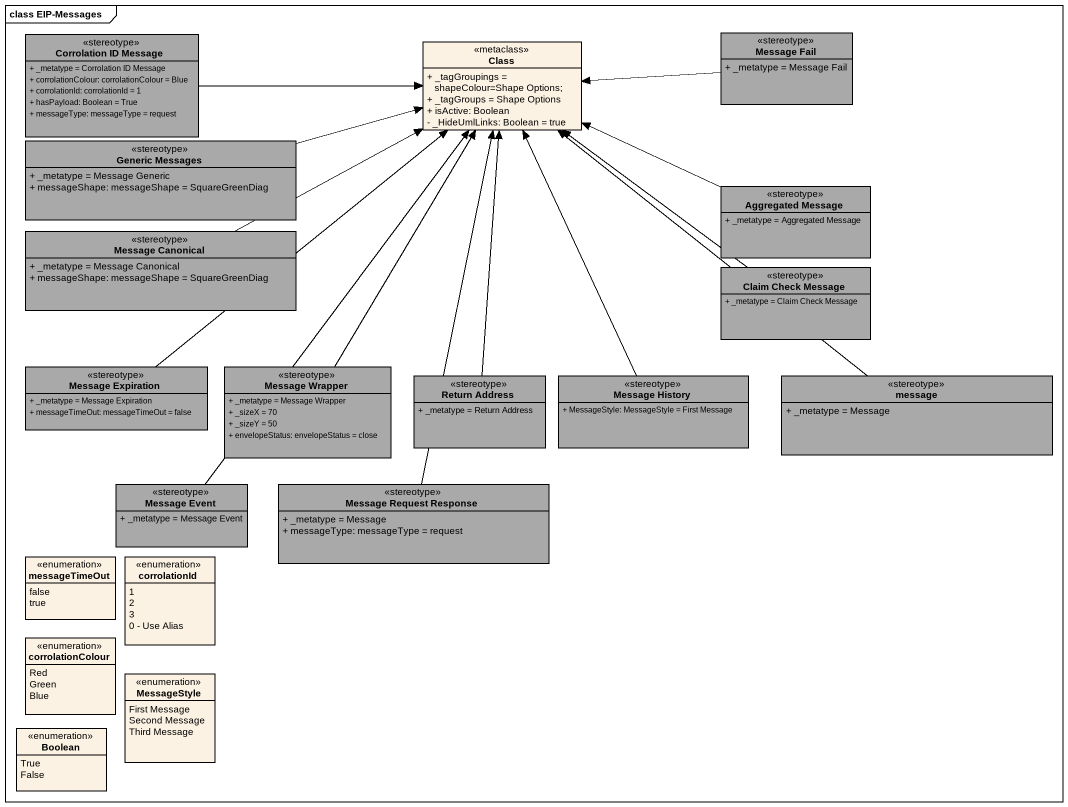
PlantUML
@startuml
mainframe class EIP-Messages
hide circle
hide empty members
skinparam classAttributeIconSize 0
class "Corrolation ID Message" as Corrolation_ID_Message <<stereotype>> #A9A9A9 {
  + _metatype = Corrolation ID Message
  + corrolationColour: corrolationColour = Blue
  + corrolationId: corrolationId = 1
  + hasPayload: Boolean = True
  + messageType: messageType = request
}
class "Class" as Class_ <<metaclass>> {
  + _tagGroupings = shapeColour=Shape Options;
  + _tagGroups = Shape Options
  + isActive: Boolean
  - _HideUmlLinks: Boolean = true
}
class "Message Fail" as Message_Fail <<stereotype>> #A9A9A9 {
  + _metatype = Message Fail
}
class "Generic Messages" as Generic_Messages <<stereotype>> #A9A9A9 {
  + _metatype = Message Generic
  + messageShape: messageShape = SquareGreenDiag
}
class "Aggregated Message" as Aggregated_Message <<stereotype>> #A9A9A9 {
  + _metatype = Aggregated Message
}
class "Message Canonical" as Message_Canonical <<stereotype>> #A9A9A9 {
  + _metatype = Message Canonical
  + messageShape: messageShape = SquareGreenDiag
}
class "Claim Check Message" as Claim_Check_Message <<stereotype>> #A9A9A9 {
  + _metatype = Claim Check Message
}
class "Message Expiration" as Message_Expiration <<stereotype>> #A9A9A9 {
  + _metatype = Message Expiration
  + messageTimeOut: messageTimeOut = false
}
class "Message Wrapper" as Message_Wrapper <<stereotype>> #A9A9A9 {
  + _metatype = Message Wrapper
  + _sizeX = 70
  + _sizeY = 50
  + envelopeStatus: envelopeStatus = close
}
class "Return Address" as Return_Address <<stereotype>> #A9A9A9 {
  + _metatype = Return Address
}
class "Message History" as Message_History <<stereotype>> #A9A9A9 {
  + MessageStyle: MessageStyle = First Message
}
class message <<stereotype>> #A9A9A9 {
  + _metatype = Message
}
class "Message Event" as Message_Event <<stereotype>> #A9A9A9 {
  + _metatype = Message Event
}
class "Message Request Response" as Message_Request_Response <<stereotype>> #A9A9A9 {
  + _metatype = Message
  + messageType: messageType = request
}
enum messageTimeOut {
  false
  true
}
enum corrolationId {
  1
  2
  3
  0 - Use Alias
}
enum corrolationColour {
  Red
  Green
  Blue
}
enum MessageStyle {
  First Message
  Second Message
  Third Message
}
enum Boolean {
  True
  False
}
Corrolation_ID_Message -right-> Class_
Message_Fail -left-> Class_
Generic_Messages -right-> Class_
Aggregated_Message -left-> Class_
Message_Canonical -right-> Class_
Claim_Check_Message -up-> Class_
Message_Expiration -up-> Class_
Message_Wrapper -up-> Class_
Return_Address -up-> Class_
Message_History -up-> Class_
message -up-> Class_
Message_Event -up-> Class_
Message_Request_Response -up-> Class_
@enduml
